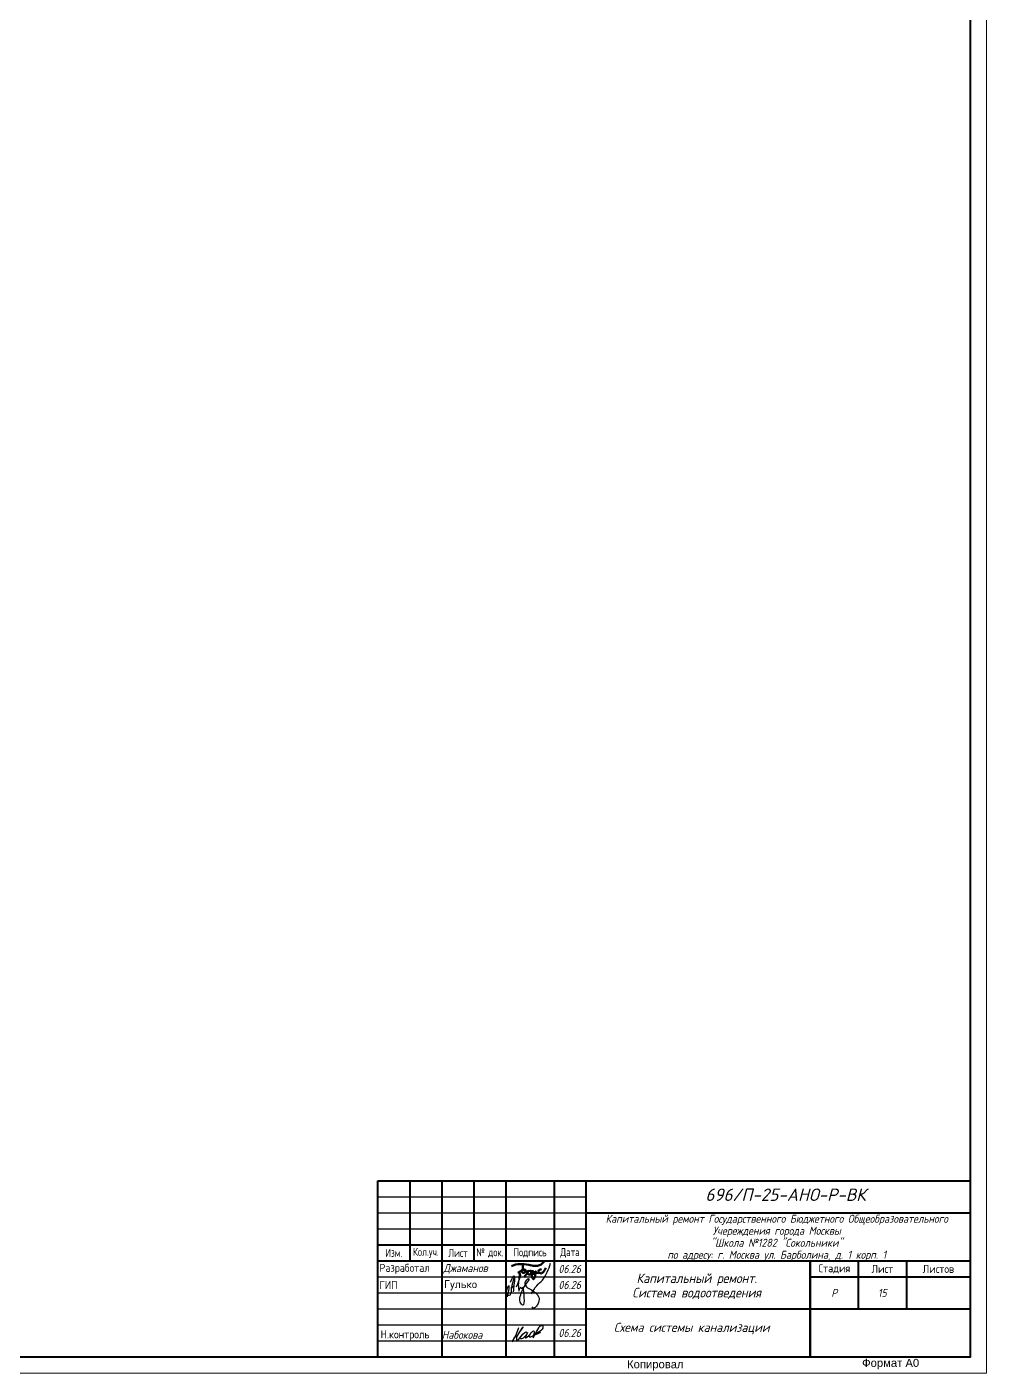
# Model space of a CAD drawing. Header units: millimetres. Extents: x -10178924 to 11692288, y -947381 to 58396.
# Drawn here: x -83547 to -53290, y -125213 to -83167 of the extents above; entities that cross this region are included whole.
import ezdxf
from ezdxf import colors
from ezdxf.entities.mleader import LeaderData, LeaderLine
from ezdxf.math import Vec2, Vec3

# ---------------------------------------------------------------- set-up
doc = ezdxf.new("R2010")
doc.units = ezdxf.units.MM
for name, color, linetype, lineweight in [('_0', 7, 'Continuous', 25), ('PDF _Текст', 7, 'Continuous', 5), ('Shtamp', 7, 'Continuous', 35), ('подписи', 170, 'Continuous', 25), ('ПП_Оформление_подписи_ГИП_Гулько', 5, 'Continuous', 30)]:
    doc.layers.add(name, color=color, linetype=linetype, lineweight=lineweight)
for name, color, linetype in [('_надписи канализация', 7, 'Continuous'), ('PDF _Ramka', 7, 'Continuous'), ('PDF _В1_Арматура', 7, 'Continuous')]:
    doc.layers.add(name, color=color, linetype=linetype)
doc.styles.add('ISOCPEUR', font='isocpeui.ttf', dxfattribs={"width": 0.9})
doc.styles.add('PDF ArialMT', font='arial.ttf')
doc.styles.add('PDF ISOCPEUR', font='isocpeur.ttf')
doc.styles.add('PDF ISOCPEUR Italic', font='isocpeui.ttf')
doc.styles.add('М2', font='isocpeur.ttf', dxfattribs={"width": 0.8})

# ---------------------------------------------------------------- blocks, each defined once
blk = doc.blocks.new('_None')
blk = doc.blocks.new('A$Cb06f03d6')
at = {"layer": 'ПП_Оформление_подписи_ГИП_Гулько'}
blk.add_line((-125812, 86151), (-99010, 105567), dxfattribs=at)
for points in [[(48334, 37486), (96196, 107493), (144753, 156012), (214812, 300877)], [(-153665, 12505), (-142841, 105790), (-159754, 76722), (-152989, 32784), (-137429, 26024), (-117811, 71315), (-98869, 164600), (-92504, 179742), (-92297, 176756)], [(-128360, 138738), (-93552, 187518), (-92504, 179742), (-97797, 114560), (-104164, 55600)], [(-75533, 97324), (-42210, 189000), (-42210, 208026), (-48269, 212783), (-52164, 202837), (-57357, 65757), (-56924, 62730), (-40479, 94297), (-32257, 83054), (-17543, 96459), (-18408, 94730), (-18706, 73957), (-12202, 5501), (-23909, -59489), (-44288, -31326), (-39549, 31070), (-17839, 86088), (28122, 165376), (-2229, 141546), (2107, 106452), (39396, 79590), (85790, 47095), (115708, 735), (107904, -44757), (87958, -72486), (68013, -84185), (56306, -72920)]]:
    blk.add_spline(points, degree=3, dxfattribs=at)
blk = doc.blocks.new('Рамка')
at = {"layer": 'PDF _Ramka', "lineweight": 20}
blk.add_lwpolyline([(100287, -596749), (100287, -512657), (-18603, -512657), (-18603, -596749)], close=True, dxfattribs=at)
at = {"layer": 'PDF _Ramka', "lineweight": 40}
blk.add_lwpolyline([(99787, -513153), (-16604, -513153), (-16604, -596246), (99787, -596246)], close=True, dxfattribs=at)
at = {"layer": 'Shtamp', "linetype": 'Continuous', "lineweight": 40}
for p, q in [((81287, -590746), (99787, -590746)), ((81287, -596246), (81287, -590746)), ((82287, -590746), (82287, -593246)), ((83287, -590746), (83287, -596246)), ((84287, -590746), (84287, -593246)), ((85287, -590746), (85287, -596246)), ((86787, -590746), (86787, -596246)), ((87787, -596246), (87787, -590747)), ((99787, -596246), (99787, -590746)), ((87787, -591746), (99787, -591746)), ((81287, -592746), (87787, -592746)), ((81287, -593246), (99787, -593246)), ((94787, -596246), (94787, -593246)), ((94787, -593246), (94787, -596246)), ((96287, -593246), (96287, -594746)), ((97787, -593246), (97787, -594746)), ((94787, -593746), (99787, -593746)), ((87787, -594746), (99787, -594746)), ((81287, -596246), (99787, -596246))]:
    blk.add_line(p, q, dxfattribs=at)
at = {"layer": 'Shtamp', "linetype": 'Continuous', "lineweight": 25}
for p, q in [((81287, -591246), (87787, -591246)), ((81287, -591746), (87787, -591746)), ((81287, -592246), (87787, -592246)), ((81287, -593746), (87787, -593746)), ((81287, -594246), (87787, -594246)), ((81287, -594746), (87787, -594746)), ((81287, -595246), (87787, -595246)), ((81287, -595746), (87787, -595746))]:
    blk.add_line(p, q, dxfattribs=at)
at = {"layer": 'PDF _Текст', "attachment_point": 4}
for s, insert, char_height, style in [('{\\fISOCPEUR|b0|i1|c204|p34;\\H1.29167x;696/П-25-АНО-Р-ВК}', (91511, -591179), 299.98, 'PDF ISOCPEUR'), ('Копировал', (89068, -596510), 251.5, 'PDF ArialMT'), ('Формат А0', (96405, -596468), 251.5, 'PDF ArialMT')]:
    blk.add_mtext(s, dxfattribs=dict(at, insert=insert, char_height=char_height, style=style))
at = {"layer": 'Shtamp', "color": 18, "ltscale": 100, "true_color": 0x000000, "style": 'ISOCPEUR', "width": 0.9}
for p in [(86927, -593621), (86927, -594121), (86927, -595621)]:
    blk.add_text('06.26', height=250, dxfattribs=at).set_placement(p)
at = {"layer": 'Shtamp', "ltscale": 33.333333, "insert": (93742, -592525), "char_height": 250, "width": 11349.3, "attachment_point": 5, "line_spacing_factor": 0.9, "style": 'ISOCPEUR'}
blk.add_mtext('Капитальный ремонт Государственного Бюджетного Общеобразовательного Учереждения города Москвы\\P"Школа №1282 "Сокольники"\\Pпо адресу: г. Москва ул. Барболина, д. 1 корп. 1', dxfattribs=at)
at = {"layer": 'Shtamp', "color": 18, "ltscale": 100, "true_color": 0x000000, "char_height": 250, "attachment_point": 5}
for s, insert, width, style in [('{\\C256;Кол\\W0.9;\\T0.9;.\\W0.8;\\T1;уч.}', (82787, -592996), 1000, 'М2'), ('{\\C256;№\\W0.7;\\T0.75; \\W0.8;\\T1;док.}', (84787, -592996), 1000, 'М2'), ('{\\C256;Подпись}', (86037, -592996), 1500, 'М2'), ('{\\C256;Дата}', (87287, -592996), 1000, 'М2'), ('{\\C256;Изм.}', (81787, -592996), 1000, 'М2'), ('{\\C256;Лист}', (83787, -592996), 1000, 'М2'), ('{\\fISOCPEUR|b0|i0|c204|p34;\\C256;Стадия}', (95537, -593496), 1500, 'ISOCPEUR'), ('{\\fISOCPEUR|b0|i0|c204|p34;\\C256;Лист}', (97037, -593496), 1500, 'ISOCPEUR'), ('{\\fISOCPEUR|b0|i0|c204|p34;\\C256;Листов}', (98787, -593496), 2000, 'ISOCPEUR'), ('{\\C256;Р}', (95537, -594246), 1500, 'ISOCPEUR')]:
    blk.add_mtext(s, dxfattribs=dict(at, insert=insert, width=width, style=style))

msp = doc.modelspace()

# ---------------------------------------------------------------- linework, layer by layer
at = {"layer": 'PDF _В1_Арматура', "color": 162, "lineweight": 50, "true_color": 0x0037dd}
for points in [[(-68415.4, -121877.2), (-68292.9, -121824.6), (-68222.9, -121813), (-68158.7, -121807.1), (-68088.7, -121807.1), (-68018.6, -121813), (-67872.8, -121836.3), (-67738.6, -121859.6), (-67668.6, -121865.5), (-67604.4, -121859.6), (-67546, -121842.1), (-67487.7, -121818.8), (-67441, -121772.1), (-67394.3, -121731.3)], [(-68062.2, -121835.8), (-68062.2, -121876.7), (-68062.2, -121917.5), (-68068, -121958.4), (-68085.5, -121987.5), (-68114.7, -122016.7), (-68149.7, -122040.1), (-68219.7, -122086.7)], [(-67478.7, -121970), (-67513.7, -121981.7), (-67548.7, -121987.5), (-67572, -122005), (-67577.8, -122016.7), (-67583.7, -122028.4), (-67583.7, -122034.2), (-67577.8, -122045.9), (-67560.3, -122069.2), (-67531.2, -122086.7), (-67507.8, -122098.4), (-67484.5, -122098.4), (-67467, -122086.7), (-67437.8, -122075.1), (-67420.3, -122051.7), (-67379.5, -121987.5), (-67344.5, -121923.4)], [(-68091.3, -121993.4), (-68033, -121987.5), (-68015.5, -121981.7), (-67992.1, -121987.5), (-67986.3, -121987.5), (-67986.3, -121999.2), (-67992.1, -122028.4), (-67998, -122040.1), (-68009.6, -122069.2), (-68033, -122080.9), (-68044.7, -122086.7), (-68062.2, -122086.7), (-68073.8, -122080.9), (-68085.5, -122057.6), (-68114.7, -122016.7)], [(-67939.6, -122075.1), (-67904.6, -122115.9), (-67898.8, -122127.6), (-67875.4, -122133.4), (-67857.9, -122139.3), (-67846.3, -122133.4), (-67828.8, -122121.7), (-67817.1, -122098.4), (-67805.4, -122080.9), (-67805.4, -122051.7), (-67805.4, -122034.2), (-67805.4, -122022.6), (-67817.1, -122016.7), (-67840.4, -122016.7), (-67887.1, -122028.4), (-68027.1, -122215.1)], [(-67998, -122045.9), (-67863.8, -122022.6)], [(-67805.4, -122034.2), (-67735.4, -122034.2), (-67741.2, -122057.6), (-67741.2, -122080.9), (-67735.4, -122092.6), (-67723.7, -122092.6), (-67700.4, -122098.4), (-67671.2, -122092.6), (-67659.5, -122080.9), (-67659.5, -122057.6), (-67665.4, -122034.2), (-67671.2, -122098.4), (-67682.9, -122162.6), (-67694.6, -122215.1), (-67706.2, -122250.1), (-67706.2, -122261.8), (-67717.9, -122273.5), (-67723.7, -122279.3), (-67735.4, -122279.3), (-67741.2, -122273.5), (-67752.9, -122261.8), (-67770.4, -122226.8), (-67782.1, -122180.1), (-67787.9, -122162.6), (-67782.1, -122150.9), (-67776.2, -122133.4), (-67764.6, -122121.7), (-67735.4, -122110.1), (-67694.6, -122092.6), (-67642, -122092.6), (-67531.2, -122086.7)]]:
    msp.add_lwpolyline(points, dxfattribs=at)
at = {"layer": 'PDF _В1_Арматура', "color": 162, "lineweight": 25, "true_color": 0x2b3cd4}
for points in [[(-68198.8, -123797.1), (-68236.9, -123915.7), (-68258, -123970.7), (-68287.7, -124025.7), (-68406.2, -124237.4)], [(-68342.7, -124114.6), (-68300.4, -124085), (-68258, -124046.9), (-68211.5, -124004.6), (-68164.9, -123945.3), (-68122.6, -123886), (-68084.5, -123826.8), (-68071.8, -123805.6), (-68059.1, -123784.4), (-68054.8, -123771.7), (-68050.6, -123763.3), (-68054.8, -123767.5), (-68063.3, -123776), (-68076, -123788.7), (-68092.9, -123809.8), (-68131, -123860.6), (-68173.4, -123924.1), (-68211.5, -123987.6), (-68241.1, -124046.9), (-68258, -124101.9), (-68266.5, -124152.7), (-68266.5, -124182.4), (-68253.8, -124190.8), (-68241.1, -124195.1), (-68215.7, -124178.1), (-68194.5, -124157), (-68122.6, -124072.3), (-68088.7, -124025.7), (-68050.6, -123983.4), (-68004, -123949.5), (-67982.9, -123932.6), (-67970.2, -123928.4), (-67953.2, -123932.6), (-67944.8, -123941.1), (-67936.3, -123953.8), (-67940.5, -123983.4), (-67949, -124013), (-67970.2, -124038.4), (-68008.3, -124080.8), (-68050.6, -124118.9), (-68076, -124131.6), (-68105.6, -124140), (-68131, -124140), (-68139.5, -124135.8), (-68143.7, -124127.3), (-68143.7, -124106.2), (-68126.8, -124080.8), (-68101.4, -124046.9), (-68076, -124013)], [(-67919.4, -123949.5), (-67961.7, -124038.4), (-67987.1, -124080.8), (-67991.3, -124089.2), (-67991.3, -124101.9), (-67982.9, -124110.4), (-67974.4, -124114.6), (-67927.8, -124080.8), (-67885.5, -124051.1), (-67822, -123987.6)], [(-67737.3, -124114.6), (-67623, -123903), (-67563.8, -123797.1), (-67551.1, -123771.7), (-67529.9, -123750.6), (-67504.5, -123733.6), (-67474.9, -123720.9), (-67462.2, -123716.7), (-67449.5, -123720.9), (-67441, -123729.4), (-67436.8, -123746.3), (-67436.8, -123780.2), (-67441, -123814.1), (-67457.9, -123839.5), (-67474.9, -123860.6), (-67521.4, -123903), (-67623, -123970.7), (-67673.8, -123996.1), (-67728.9, -124021.5)], [(-67673.8, -124008.8), (-67584.9, -123974.9), (-67500.3, -123936.8)]]:
    msp.add_lwpolyline(points, dxfattribs=at)
msp.add_lwpolyline([(-67822, -123966.5), (-67847.4, -124017.3), (-67855.9, -124038.4), (-67864.3, -124051.1), (-67864.3, -124068.1), (-67864.3, -124076.5), (-67855.9, -124080.8), (-67847.4, -124080.8), (-67813.5, -124076.5), (-67775.4, -124063.8), (-67745.8, -124042.7), (-67724.6, -124017.3), (-67711.9, -123987.6), (-67703.5, -123958), (-67699.2, -123945.3), (-67703.5, -123928.4), (-67711.9, -123915.7), (-67728.9, -123907.2), (-67745.8, -123907.2), (-67762.7, -123911.4), (-67788.1, -123932.6), (-67809.3, -123953.8)], close=True, dxfattribs=at)

# ---------------------------------------------------------------- block references
at = {"layer": '_0'}
msp.add_blockref('Рамка', (-153878.2, 471536.2), dxfattribs=at)
at = {"layer": 'подписи', "xscale": 0.003662109375, "yscale": 0.003662109375, "zscale": 0.003662109375}
msp.add_blockref('A$Cb06f03d6', (-67983.5, -122878.7), dxfattribs=at)

# ---------------------------------------------------------------- texts
at = {"layer": 'PDF _Текст', "insert": (-70522.8, -122469.2), "char_height": 249.98, "attachment_point": 4, "style": 'PDF ISOCPEUR'}
msp.add_mtext('Гулько', dxfattribs=at)
at = {"layer": 'PDF _Текст', "insert": (-65391.5, -123588.6), "char_height": 279.247, "attachment_point": 4, "rotation": 359.93725, "style": 'PDF ISOCPEUR Italic'}
msp.add_mtext('{\\fGOST Common|b0|i1|c204|p34;\\P Схема системы канализации}', dxfattribs=at)
at = {"layer": 'Shtamp', "color": 18, "ltscale": 100, "true_color": 0x000000, "char_height": 250, "style": 'ISOCPEUR'}
for s, insert, width, attachment_point in [('\\pxl0.2,t0;{\\fISOCPEUR|b0|i0|c204|p34;\\W0.9;\\C256;Разработал}', (-72591.1, -121959.9), 2000, 4), ('\\pxi0.2,t0;{\\C256;Джаманов}', (-70591.1, -121959.9), 2000, 4), ('\\pxl0.2,t0;{\\fISOCPEUR|b0|i0|c204|p34;\\W0.9;\\C256;ГИП}', (-72591.1, -122459.9), 2000, 4), ('{\\C256;15}', (-56841.1, -122709.9), 1500, 5), ('{\\fISOCPEUR|b0|i0|c204|p34;Н.контроль}', (-72505.5, -124036.5), 2000, 4), ('{\\W0.9;Набокова}', (-70591.1, -124017.8), 2000, 4)]:
    msp.add_mtext(s, dxfattribs=dict(at, insert=insert, width=width, attachment_point=attachment_point))
at = {"layer": 'Shtamp', "ltscale": 33.333333, "insert": (-62636.2, -122500), "char_height": 300, "width": 7000, "attachment_point": 5, "line_spacing_factor": 0.9, "style": 'ISOCPEUR'}
msp.add_mtext('Капитальный ремонт. \\PСистема водоотведения', dxfattribs=at)

# ---------------------------------------------------------------- leaders
at = {"layer": '_надписи канализация', "lineweight": -2}
ml = msp.add_multileader_mtext('Standard', dxfattribs=at)
ml.set_content('\\A1;Приямок{\\Fisocp3|c204; }800{\\fArial|b0|i0|c204|p34;х}800х800(h)\\P{\\fArial|b0|i0|c204|p34;с\\Fisocp3|c204; }насосом дренажным {\\A0;\\H0.91667x;ГНОМ 10-10Г\\A1;\\H1.09091x; \\PN=1,1 кВт \\P (1 раб)\\Fisocp3|c204; \\fISOCPEUR|b0|i0|c204|p34;(закрыть рифленым железом)}', color=256, style='ISOCPEUR')
ml.set_leader_properties(lineweight=13)
ml.set_arrow_properties(name='NONE')
ml.build(insert=Vec2(0, 0))
ml.multileader.update_dxf_attribs({"text_left_attachment_type": 6, "text_right_attachment_type": 6, "dogleg_length": 100, "arrow_head_size": 300, "scale": 100})
ctx = ml.context
ctx.base_point, ctx.scale, ctx.char_height, ctx.arrow_head_size, ctx.landing_gap_size, ctx.plane_origin = Vec3(-145291.4, -94662.5), 100, 250, 300, 0.09, Vec3(-154635.5, -95039)
ctx.left_attachment, ctx.right_attachment, ctx.text_align_type = 6, 6, 1
notes = []
notes.append((ctx, [(0, (1, 1, 0), (-145391.4, -94662.5), (1, 0), 100, [(1, [(-147646.4, -96799.7)], 0, [])])]))
ctx.mtext.insert, ctx.mtext.width, ctx.mtext.alignment, ctx.mtext.flow_direction = Vec3(-142614, -94337.5), 5926.326, 2, 5
ml = msp.add_multileader_mtext('Standard', dxfattribs=at)
ml.set_content('\\A1;Приямок{\\Fisocp3|c204; }800{\\fArial|b0|i0|c204|p34;х}800х800(h)\\P{\\fArial|b0|i0|c204|p34;с\\Fisocp3|c204; }насосом дренажным {\\A0;\\H0.91667x;ГНОМ 10-10Г\\A1;\\H1.09091x; \\PN=1,1 кВт \\P (1 раб)\\Fisocp3|c204; \\fISOCPEUR|b0|i0|c204|p34;(закрыть рифленым железом)}', color=256, style='ISOCPEUR')
ml.set_leader_properties(lineweight=13)
ml.set_arrow_properties(name='NONE')
ml.build(insert=Vec2(0, 0))
ml.multileader.update_dxf_attribs({"text_left_attachment_type": 6, "text_right_attachment_type": 6, "dogleg_length": 100, "arrow_head_size": 300, "scale": 100})
ctx = ml.context
ctx.base_point, ctx.scale, ctx.char_height, ctx.arrow_head_size, ctx.landing_gap_size, ctx.plane_origin = Vec3(-145362, -98698.1), 100, 250, 300, 0.09, Vec3(-144983.4, -96462.3)
ctx.left_attachment, ctx.right_attachment, ctx.text_align_type = 6, 6, 1
notes.append((ctx, [(0, (1, 1, 0), (-145462, -98698.1), (1, 0), 100, [(1, [(-147878.1, -99718.5)], 0, [])])]))
ctx.mtext.insert, ctx.mtext.width, ctx.mtext.alignment, ctx.mtext.flow_direction = Vec3(-142684.6, -98373.1), 5926.326, 2, 5
ml = msp.add_multileader_mtext('Standard', dxfattribs=at)
ml.set_content('\\A1;Гаситель напора', color=256, style='ISOCPEUR')
ml.set_leader_properties(lineweight=13)
ml.set_arrow_properties(name='NONE')
ml.build(insert=Vec2(0, 0))
ml.multileader.update_dxf_attribs({"text_left_attachment_type": 6, "text_right_attachment_type": 6, "dogleg_length": 100, "arrow_head_size": 300, "scale": 100})
ctx = ml.context
ctx.base_point, ctx.scale, ctx.char_height, ctx.arrow_head_size, ctx.landing_gap_size, ctx.plane_origin = Vec3(-159044.1, -100766.3), 100, 250, 300, 0.09, Vec3(-167414.3, -99935.1)
ctx.left_attachment, ctx.right_attachment, ctx.text_align_type = 6, 6, 1
notes.append((ctx, [(0, (1, 1, 0), (-159144.1, -100766.3), (1, 0), 100, [(1, [(-160425.1, -101556.4)], 0, [])])]))
ctx.mtext.insert, ctx.mtext.width, ctx.mtext.alignment, ctx.mtext.flow_direction = Vec3(-157802.1, -100441.3), 5926.326, 2, 5
ml = msp.add_multileader_mtext('Standard', dxfattribs=at)
ml.set_content('\\A1;Приямок{\\Fisocp3|c204; }800{\\fArial|b0|i0|c204|p34;х}800х800(h)\\P{\\fArial|b0|i0|c204|p34;с\\Fisocp3|c204; }насосом дренажным {\\A0;\\H0.91667x;ГНОМ 10-10Г\\A1;\\H1.09091x; \\PN=1,1 кВт \\P (1 раб)\\Fisocp3|c204; \\fISOCPEUR|b0|i0|c204|p34;(закрыть рифленым железом)}', color=256, style='ISOCPEUR')
ml.set_leader_properties(lineweight=13)
ml.set_arrow_properties(name='NONE')
ml.build(insert=Vec2(0, 0))
ml.multileader.update_dxf_attribs({"text_left_attachment_type": 6, "text_right_attachment_type": 6, "dogleg_length": 100, "arrow_head_size": 300, "scale": 100})
ctx = ml.context
ctx.base_point, ctx.scale, ctx.char_height, ctx.arrow_head_size, ctx.landing_gap_size, ctx.plane_origin = Vec3(-167644.4, -101824.5), 100, 250, 300, 0.09, Vec3(-168575.1, -100888.7)
ctx.left_attachment, ctx.right_attachment, ctx.text_align_type = 6, 6, 1
notes.append((ctx, [(1, (1, 1, 0), (-162189.6, -101824.5), (-1, 0), 100, [(1, [(-161356.7, -102837.1)], 0, [])])]))
ctx.mtext.insert, ctx.mtext.width, ctx.mtext.alignment, ctx.mtext.flow_direction = Vec3(-165214.7, -101499.5), 5926.326, 2, 5
ml = msp.add_multileader_mtext('Standard', dxfattribs=at)
ml.set_content('\\A1;Система К1', color=256, style='ISOCPEUR')
ml.set_leader_properties(lineweight=13)
ml.set_arrow_properties(name='NONE')
ml.build(insert=Vec2(0, 0))
ml.multileader.update_dxf_attribs({"text_left_attachment_type": 6, "text_right_attachment_type": 6, "dogleg_length": 100, "arrow_head_size": 300, "scale": 100})
ctx = ml.context
ctx.base_point, ctx.scale, ctx.char_height, ctx.arrow_head_size, ctx.landing_gap_size, ctx.plane_origin = Vec3(-159502.3, -102239), 100, 250, 300, 0.09, Vec3(-167374.2, -100059.6)
ctx.left_attachment, ctx.right_attachment, ctx.text_align_type = 6, 6, 1
notes.append((ctx, [(0, (1, 1, 0), (-159602.3, -102239), (1, 0), 100, [(1, [(-160385.1, -101681)], 0, [])])]))
ctx.mtext.insert, ctx.mtext.width, ctx.mtext.alignment, ctx.mtext.flow_direction = Vec3(-158660.3, -101939), 5926.326, 2, 5
ml = msp.add_multileader_mtext('Standard', dxfattribs=at)
ml.set_content('\\A1;Гаситель напора', color=256, style='ISOCPEUR')
ml.set_leader_properties(lineweight=13)
ml.set_arrow_properties(name='NONE')
ml.build(insert=Vec2(0, 0))
ml.multileader.update_dxf_attribs({"text_left_attachment_type": 6, "text_right_attachment_type": 6, "dogleg_length": 100, "arrow_head_size": 300, "scale": 100})
ctx = ml.context
ctx.base_point, ctx.scale, ctx.char_height, ctx.arrow_head_size, ctx.landing_gap_size, ctx.plane_origin = Vec3(-157178.2, -106832.2), 100, 250, 300, 0.09, Vec3(-165306.9, -104797.5)
ctx.left_attachment, ctx.right_attachment, ctx.text_align_type = 6, 6, 1
notes.append((ctx, [(0, (1, 1, 0), (-157278.2, -106832.2), (1, 0), 100, [(2, [(-158317.7, -106418.8), (-158163.8, -106266.3), (-158059.5, -106159.5)], 0, [])])]))
ctx.mtext.insert, ctx.mtext.width, ctx.mtext.alignment, ctx.mtext.flow_direction = Vec3(-155936.3, -106507.2), 5926.326, 2, 5
ml = msp.add_multileader_mtext('Standard', dxfattribs=at)
ml.set_content('\\A1;Система К1', color=256, style='ISOCPEUR')
ml.set_leader_properties(lineweight=13)
ml.set_arrow_properties(name='NONE')
ml.build(insert=Vec2(0, 0))
ml.multileader.update_dxf_attribs({"text_left_attachment_type": 6, "text_right_attachment_type": 6, "dogleg_length": 100, "arrow_head_size": 300, "scale": 100})
ctx = ml.context
ctx.base_point, ctx.scale, ctx.char_height, ctx.arrow_head_size, ctx.landing_gap_size, ctx.plane_origin = Vec3(-157282.1, -107610.7), 100, 250, 300, 0.09, Vec3(-165105.4, -104777.1)
ctx.left_attachment, ctx.right_attachment, ctx.text_align_type = 6, 6, 1
notes.append((ctx, [(0, (1, 1, 0), (-157382.1, -107610.7), (1, 0), 100, [(1, [(-158116.2, -106398.5)], 0, [])])]))
ctx.mtext.insert, ctx.mtext.width, ctx.mtext.alignment, ctx.mtext.flow_direction = Vec3(-156440.1, -107310.7), 5926.326, 2, 5
ml = msp.add_multileader_mtext('Standard', dxfattribs=at)
ml.set_content('\\A1;Гаситель напора', color=256, style='ISOCPEUR')
ml.set_leader_properties(lineweight=13)
ml.set_arrow_properties(name='NONE')
ml.build(insert=Vec2(0, 0))
ml.multileader.update_dxf_attribs({"text_left_attachment_type": 6, "text_right_attachment_type": 6, "dogleg_length": 100, "arrow_head_size": 300, "scale": 100})
ctx = ml.context
ctx.base_point, ctx.scale, ctx.char_height, ctx.arrow_head_size, ctx.landing_gap_size, ctx.plane_origin = Vec3(-166273.5, -108116.1), 100, 250, 300, 0.09, Vec3(-169364.7, -107461.7)
ctx.left_attachment, ctx.right_attachment, ctx.text_align_type = 6, 6, 1
notes.append((ctx, [(1, (1, 1, 0), (-163689.6, -108116.1), (-1, 0), 100, [(1, [(-162375.6, -109083)], 0, [])])]))
ctx.mtext.insert, ctx.mtext.width, ctx.mtext.alignment, ctx.mtext.flow_direction = Vec3(-165114.7, -107791.1), 5926.326, 2, 5
ml = msp.add_multileader_mtext('Standard', dxfattribs=at)
ml.set_content('\\A1;Система К1', color=256, style='ISOCPEUR')
ml.set_leader_properties(lineweight=13)
ml.set_arrow_properties(name='NONE')
ml.build(insert=Vec2(0, 0))
ml.multileader.update_dxf_attribs({"text_left_attachment_type": 6, "text_right_attachment_type": 6, "dogleg_length": 100, "arrow_head_size": 300, "scale": 100})
ctx = ml.context
ctx.base_point, ctx.scale, ctx.char_height, ctx.arrow_head_size, ctx.landing_gap_size, ctx.plane_origin = Vec3(-165082.5, -109077.4), 100, 250, 300, 0.09, Vec3(-169617, -107614.8)
ctx.left_attachment, ctx.right_attachment, ctx.text_align_type = 6, 6, 1
notes.append((ctx, [(1, (1, 1, 0), (-163298.6, -109077.4), (-1, 0), 100, [(1, [(-162627.9, -109236.2)], 0, [])])]))
ctx.mtext.insert, ctx.mtext.width, ctx.mtext.alignment, ctx.mtext.flow_direction = Vec3(-164240.6, -108777.4), 5926.326, 2, 5
ml = msp.add_multileader_mtext('Standard', dxfattribs=at)
ml.set_content('\\A1;Приямок{\\Fisocp3|c204; }800{\\fArial|b0|i0|c204|p34;х}800х800(h)\\P{\\fArial|b0|i0|c204|p34;с\\Fisocp3|c204; }насосом дренажным {\\A0;\\H0.91667x;ГНОМ 10-10Г\\A1;\\H1.09091x; \\PN=1,1 кВт \\P (1 раб)\\Fisocp3|c204; \\fISOCPEUR|b0|i0|c204|p34;(закрыть рифленым железом)}', color=256, style='ISOCPEUR')
ml.set_leader_properties(lineweight=13)
ml.set_arrow_properties(name='NONE')
ml.build(insert=Vec2(0, 0))
ml.multileader.update_dxf_attribs({"text_left_attachment_type": 6, "text_right_attachment_type": 6, "dogleg_length": 100, "arrow_head_size": 300, "scale": 100})
ctx = ml.context
ctx.base_point, ctx.scale, ctx.char_height, ctx.arrow_head_size, ctx.landing_gap_size, ctx.plane_origin = Vec3(-159270.9, -110324.2), 100, 250, 300, 0.09, Vec3(-168114.1, -110205.8)
ctx.left_attachment, ctx.right_attachment, ctx.text_align_type = 6, 6, 1
notes.append((ctx, [(0, (1, 1, 0), (-159370.9, -110324.2), (1, 0), 100, [(1, [(-160885.6, -112226.9)], 0, [])])]))
ctx.mtext.insert, ctx.mtext.width, ctx.mtext.alignment, ctx.mtext.flow_direction = Vec3(-156593.4, -109999.2), 5926.326, 2, 5
for ctx, leaders in notes:
    for number, flags, end, landing, length, lines in leaders:
        leader = LeaderData()
        leader.index, (leader.has_last_leader_line, leader.has_dogleg_vector, leader.attachment_direction) = number, flags
        leader.last_leader_point, leader.dogleg_vector, leader.dogleg_length = Vec3(end), Vec3(landing), length
        for number, points, colour, breaks in lines:
            line = LeaderLine()
            line.index, line.vertices, line.color, line.breaks = number, Vec3.list(points), colors.encode_raw_color(colour), breaks
            leader.lines.append(line)
        ctx.leaders.append(leader)

doc.saveas('drawing.dxf')
